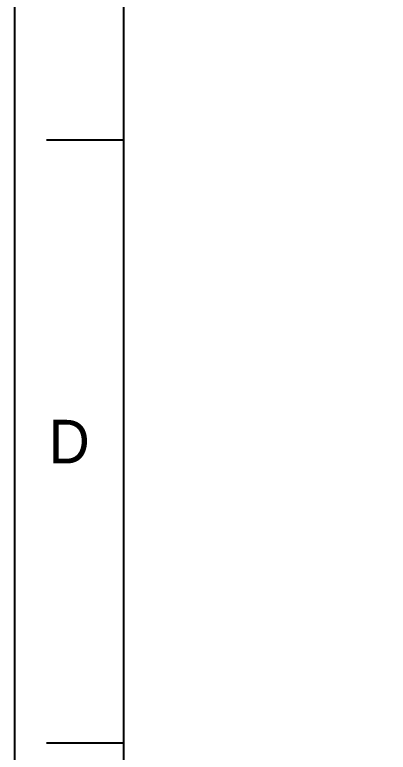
# Model space of a CAD drawing. Extents: x 9509 to 10103, y -14876 to -14456.
# Drawn here: x 9508.8 to 9557.4, y -14784.5 to -14688.7 of the extents above; entities that cross this region are included whole.
import ezdxf

# ---------------------------------------------------------------- set-up
doc = ezdxf.new("R2010")
doc.units = 0
doc.header["$MEASUREMENT"] = 0
doc.layers.get('0').update_dxf_attribs({"linetype": 'CONTINUOUS'})
doc.styles.get("Standard").update_dxf_attribs({"font": 'Gulim.ttf'})

msp = doc.modelspace()

# ---------------------------------------------------------------- linework, layer by layer
for p, q in [((9522.972, -14469.921), (9522.972, -14861.638)), ((9522.972, -14704.951), (9512.972, -14704.951)), ((9522.972, -14783.295), (9512.972, -14783.295))]:
    msp.add_line(p, q)
msp.add_lwpolyline([(9508.831, -14455.78), (10102.77, -14455.78), (10102.77, -14875.78), (9508.831, -14875.78)], close=True)

# ---------------------------------------------------------------- texts
at = {"insert": (9515.902, -14744.123), "char_height": 5.657, "attachment_point": 5}
msp.add_mtext_dynamic_manual_height_columns('D', width=10, gutter_width=12.5, heights=[0], dxfattribs=at)

doc.saveas('drawing.dxf')
